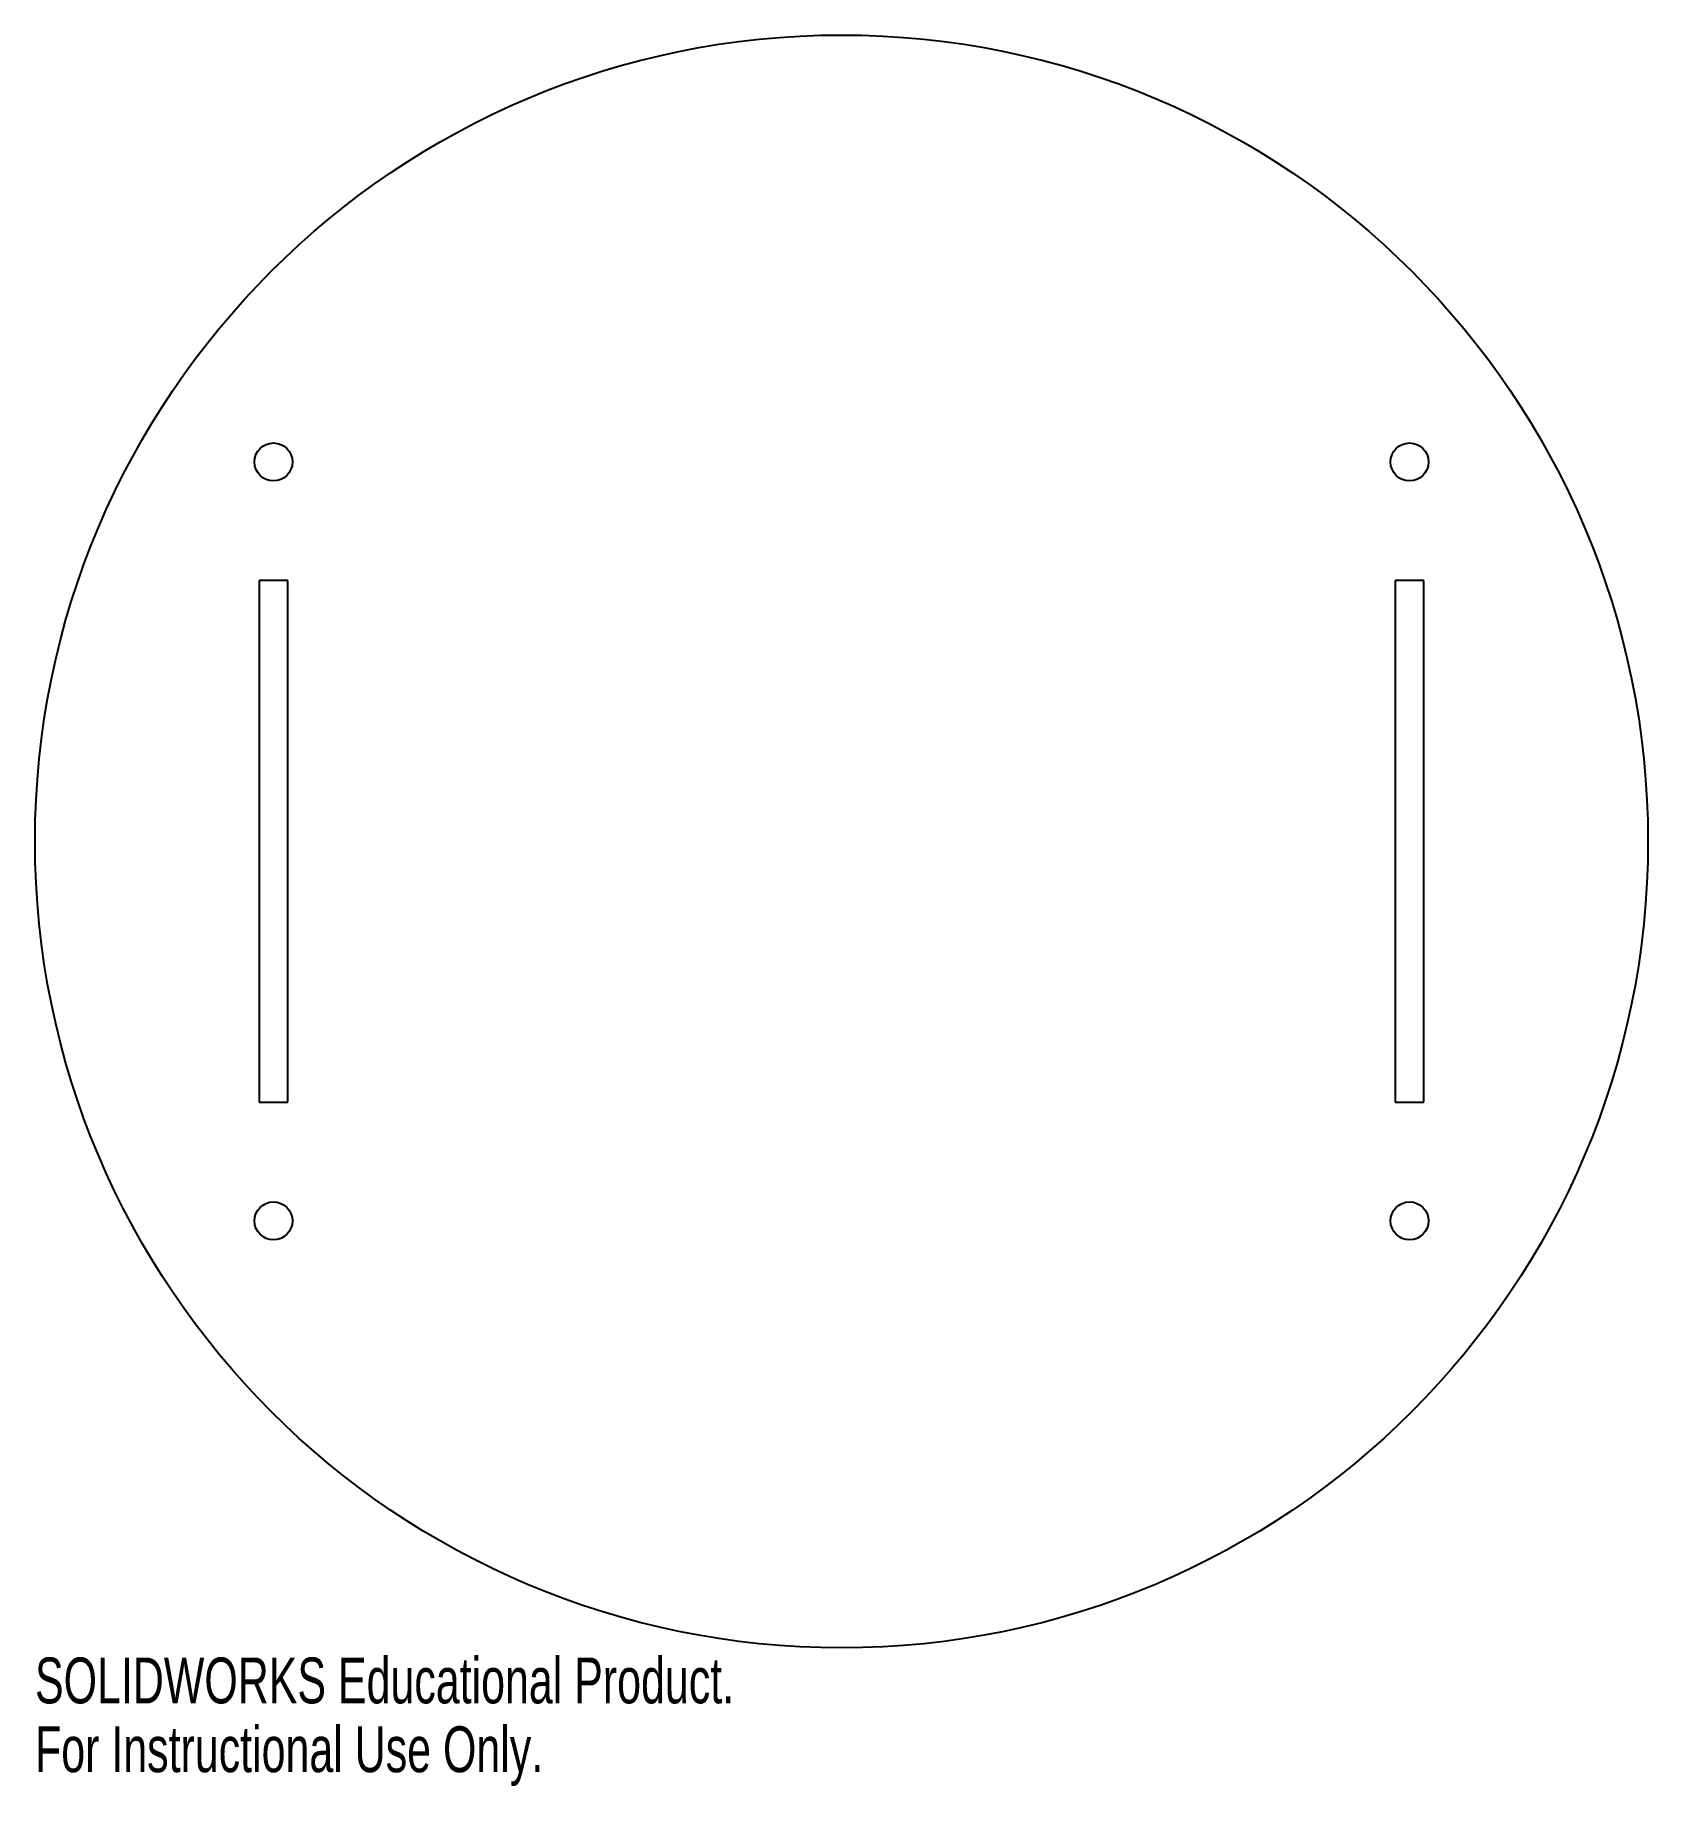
# Model space of a CAD drawing. Header units: millimetres. Extents: x -85 to 85, y -100 to 85.
import ezdxf

# ---------------------------------------------------------------- set-up
doc = ezdxf.new("R2010")
doc.units = ezdxf.units.MM
doc.styles.add('SLDTEXTSTYLE0', font='TXT', dxfattribs={"width": 0.7})

msp = doc.modelspace()

# ---------------------------------------------------------------- linework, layer by layer
at = {"color": 7, "linetype": 'Continuous', "lineweight": 25}
for p, q in [((-58.37, 27.5), (-61.37, 27.5)), ((-61.37, 27.5), (-61.37, -27.5)), ((-58.37, -27.5), (-58.37, 27.5)), ((58.37, 27.5), (58.37, -27.5)), ((61.37, 27.5), (58.37, 27.5)), ((61.37, -27.5), (61.37, 27.5)), ((-61.37, -27.5), (-58.37, -27.5)), ((58.37, -27.5), (61.37, -27.5))]:
    msp.add_line(p, q, dxfattribs=at)
for centre, radius in [((0, 0), 85), ((-59.87, 40), 2), ((59.87, 40), 2), ((-59.87, -40), 2), ((59.87, -40), 2)]:
    msp.add_circle(centre, radius, dxfattribs=at)

# ---------------------------------------------------------------- texts
at = {"color": 7, "linetype": 'Continuous', "char_height": 4.8336, "attachment_point": 1, "style": 'SLDTEXTSTYLE0'}
for s, insert in [('SOLIDWORKS Educational Product.', (-85, -86.02)), ('For Instructional Use Only.', (-85, -93.27))]:
    msp.add_mtext(s, dxfattribs=dict(at, insert=insert))

doc.saveas('drawing.dxf')
